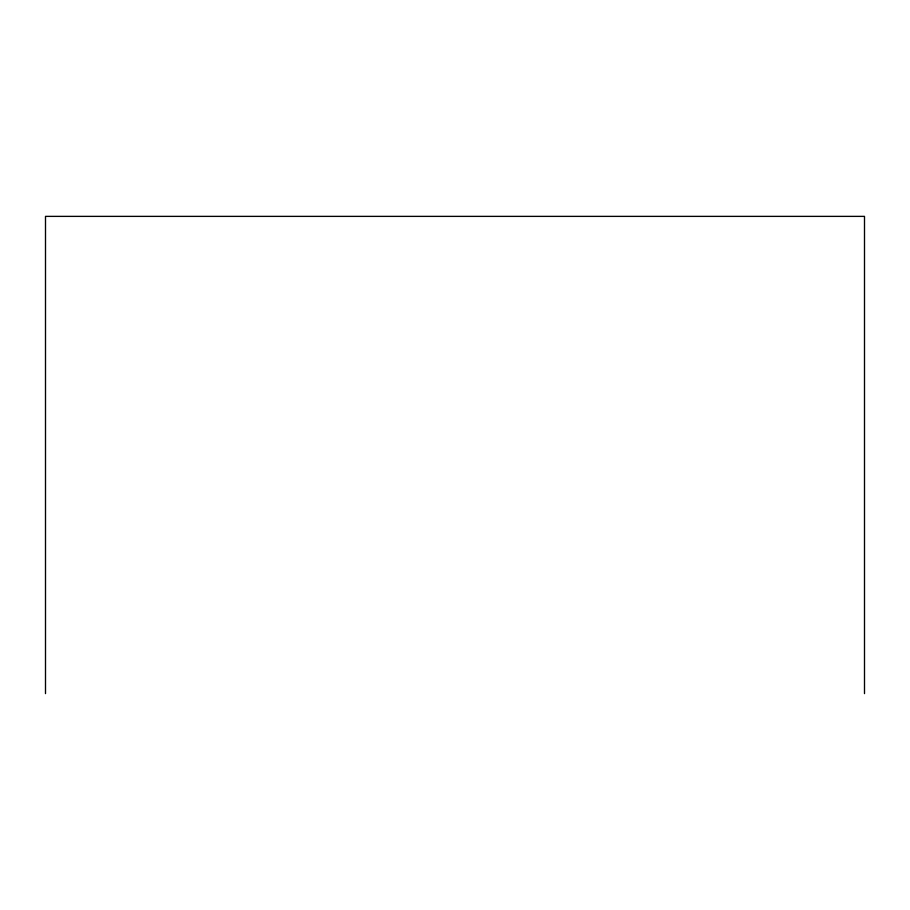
<?xml version="1.0" encoding="UTF-8"?>
<svg xmlns="http://www.w3.org/2000/svg" width="910" height="910" viewBox="0 0 910 910"><rect width="100%" height="100%" fill="white"/><g stroke="black" fill="none" stroke-linecap="round" stroke-linejoin="round"><path stroke-width="1.36" d="M864.5 693.625L864.5 216.375L45.5 216.375L45.5 693.625"/></g></svg>
